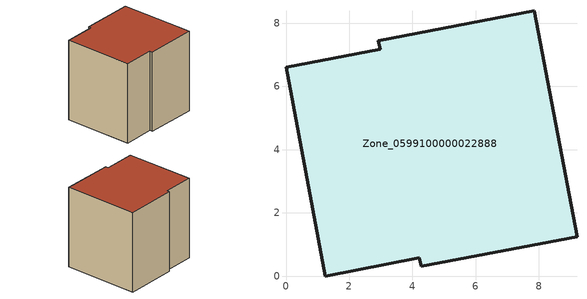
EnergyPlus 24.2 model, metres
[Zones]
Zone_0599100000022888
 floor ground (C_G): 4.22,0.58 1.25,0 0,6.6 2.98,7.17 2.92,7.44 7.85,8.38 9.21,1.24 4.27,0.3 z0
 wall outside (C_F): 2.98,7.17 0,6.6 1.25,0 4.22,0.58 4.27,0.3 9.21,1.24 7.85,8.38 2.92,7.44 2.98,7.17 z0:7.84
 roof outside (C_R): 4.22,0.58 4.27,0.3 9.21,1.24 7.85,8.38 2.92,7.44 2.98,7.17 0,6.6 1.25,0 z7.84
[BUILDING]
Pand.0599100000022888: North Axis=0; Terrain=City; Loads Convergence Tolerance Value=0.04; Temperature Convergence Tolerance Value=0.4; Solar Distribution=FullExterior; Maximum Number of Warmup Days=25; Minimum Number of Warmup Days=1
[Site:Location]
Rotterdam.The.Hague.AP_ZH_NLD Design_Conditions: Latitude=51.96; Longitude=4.45; Time Zone=1; Elevation=-4.5
[SITE:GROUNDTEMPERATURE:BUILDINGSURFACE]
18, 18, 18, 18, 18, 18, 18, 18, 18, 18, 18, 18
[MATERIAL] Thermal Absorptance=0.9; Solar Absorptance=0.7; Visible Absorptance=0.7
Name | Roughness | Thickness | Conductivity | Density | Specific Heat
G.TC.1946 | MediumSmooth | 0.15 | 1 | 540 | 1210
F.TC.1946 | Rough | 0.3 | 0.857143 | 1920 | 840
R.TC.1946 | MediumRough | 0.2 | 0.909091 | 1500 | 1000
[CONSTRUCTION]
C_G: G.TC.1946
C_F: F.TC.1946
C_R: R.TC.1946
[ZONE]
Zone_0599100000022888: Type=1; Multiplier=1; Ceiling Height=Autocalculate; Volume=Autocalculate; Floor Area=autocalculate; Part of Total Floor Area=Yes
[ZONEINFILTRATION:DESIGNFLOWRATE]
Infil_Zone_0599100000022888: Zone or ZoneList or Space or SpaceList=Zone_0599100000022888; Schedule=AlwaysOn; Design Flow Rate Calculation Method=Flow/Area; Flow Rate per Floor Area=0.003; Constant Term Coefficient=1; Temperature Term Coefficient=0; Velocity Term Coefficient=0; Velocity Squared Term Coefficient=0
[HVACTEMPLATE:ZONE:IDEALLOADSAIRSYSTEM]
Zone_0599100000022888: Maximum Heating Supply Air Temperature=50; Minimum Cooling Supply Air Temperature=13; Maximum Heating Supply Air Humidity Ratio=0.0156; Minimum Cooling Supply Air Humidity Ratio=0.0077; Heating Limit=NoLimit; Cooling Limit=NoLimit; Dehumidification Control Type=ConstantSensibleHeatRatio; Cooling Sensible Heat Ratio=0.7; Dehumidification Setpoint=60; Humidification Control Type=None; Humidification Setpoint=30; Outdoor Air Method=None; Outdoor Air Flow Rate per Person=0.00944; Outdoor Air Flow Rate per Zone Floor Area=0; Outdoor Air Flow Rate per Zone=0; Demand Controlled Ventilation Type=None; Outdoor Air Economizer Type=NoEconomizer; Heat Recovery Type=None; Sensible Heat Recovery Effectiveness=0.7; Latent Heat Recovery Effectiveness=0.65
[ZONECONTROL:THERMOSTAT]
ThermostatControl_Zone_0599100000022888: Zone or ZoneList=Zone_0599100000022888; Control Type Schedule=DualSetpointControlType; Control 1=Thermostat_Zone_0599100000022888; Temperature Difference Between Cutout And Setpoint=0
[THERMOSTATSETPOINT:DUALSETPOINT]
Thermostat_Zone_0599100000022888: Heating Setpoint Temperature Schedule=HeatingSetpoint_Zone_0599100000022888; Cooling Setpoint Temperature Schedule=CoolingSetpoint_Zone_0599100000022888
[SCHEDULE:COMPACT]
HeatingSetpoint_Zone_0599100000022888: Through: 12/31, For: AllDays, Until: 24:00, 21
CoolingSetpoint_Zone_0599100000022888: Through: 12/31, For: AllDays, Until: 24:00, 24
DualSetpointControlType: Through: 12/31, For: AllDays, Until: 24:00, 4
AlwaysOn: Through: 12/31, For: AllDays, Until: 24:00, 1
